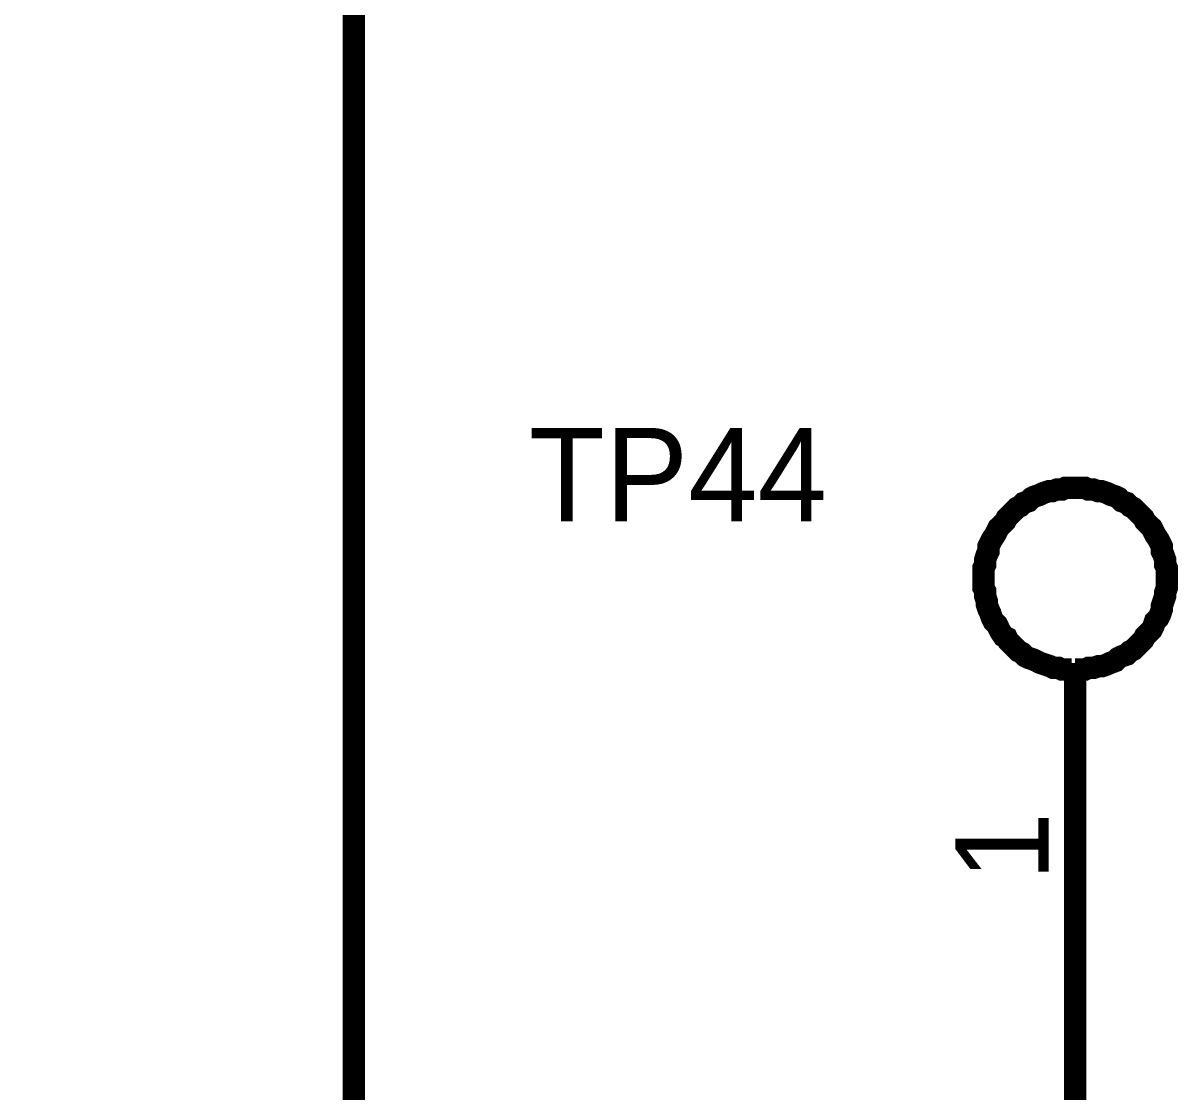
# Model space of a CAD drawing. Header units: millimetres. Extents: x 0 to 800, y 0 to 567.
# Drawn here: x 172.03 to 187.56, y 84.79 to 99.16 of the extents above; entities that cross this region are included whole.
import ezdxf

# ---------------------------------------------------------------- set-up
doc = ezdxf.new("R2010")
doc.units = ezdxf.units.MM
doc.layers.add('Sheet', color=255, linetype='Continuous')

msp = doc.modelspace()

# ---------------------------------------------------------------- linework, layer by layer
at = {"layer": 'Sheet', "const_width": 0.3}
for points in [[(167.905, 102.362), (176.483, 102.362), (176.483, 79.426)], [(186.182, 92.91), (186.115, 92.91), (186.048, 92.91), (186.003, 92.888), (185.936, 92.888), (185.869, 92.865), (185.824, 92.865), (185.757, 92.843), (185.712, 92.82), (185.645, 92.798), (185.6, 92.776), (185.555, 92.731), (185.488, 92.708), (185.443, 92.664), (185.398, 92.641), (185.354, 92.596), (185.309, 92.552), (185.264, 92.507), (185.242, 92.462), (185.197, 92.417), (185.152, 92.373), (185.13, 92.328), (185.107, 92.283), (185.062, 92.216), (185.04, 92.171), (185.018, 92.126), (185.018, 92.059), (184.995, 92.014), (184.973, 91.947), (184.973, 91.88), (184.95, 91.835), (184.95, 91.768), (184.95, 91.701)], [(187.414, 91.701), (187.414, 91.768), (187.414, 91.835), (187.392, 91.88), (187.392, 91.947), (187.369, 92.014), (187.347, 92.059), (187.347, 92.126), (187.325, 92.171), (187.302, 92.216), (187.257, 92.283), (187.235, 92.328), (187.213, 92.373), (187.168, 92.417), (187.123, 92.462), (187.101, 92.507), (187.056, 92.552), (187.011, 92.596), (186.966, 92.641), (186.921, 92.664), (186.877, 92.708), (186.809, 92.731), (186.765, 92.776), (186.72, 92.798), (186.653, 92.82), (186.608, 92.843), (186.541, 92.865), (186.496, 92.865), (186.429, 92.888), (186.361, 92.888), (186.317, 92.91), (186.249, 92.91), (186.182, 92.91)], [(184.95, 91.701), (184.95, 91.633), (184.95, 91.566), (184.973, 91.521), (184.973, 91.454), (184.995, 91.387), (184.995, 91.342), (185.018, 91.275), (185.04, 91.23), (185.062, 91.163), (185.085, 91.118), (185.13, 91.073), (185.152, 91.029), (185.174, 90.984), (185.219, 90.917), (185.264, 90.894), (185.286, 90.849), (185.331, 90.805), (185.376, 90.76), (185.421, 90.715), (185.466, 90.693), (185.51, 90.648), (185.555, 90.625), (185.622, 90.603), (185.667, 90.581), (185.712, 90.558), (185.779, 90.536), (185.846, 90.513), (185.891, 90.491), (185.958, 90.491), (186.003, 90.469), (186.07, 90.469), (186.137, 90.469)], [(186.182, 90.469), (186.249, 90.469), (186.317, 90.469), (186.361, 90.491), (186.429, 90.491), (186.496, 90.513), (186.541, 90.513), (186.608, 90.536), (186.653, 90.558), (186.72, 90.581), (186.765, 90.625), (186.809, 90.648), (186.877, 90.67), (186.921, 90.715), (186.966, 90.737), (187.011, 90.782), (187.056, 90.827), (187.101, 90.872), (187.123, 90.917), (187.168, 90.961), (187.213, 91.006), (187.235, 91.051), (187.257, 91.118), (187.302, 91.163), (187.325, 91.208), (187.347, 91.275), (187.347, 91.32), (187.369, 91.387), (187.392, 91.454), (187.392, 91.499), (187.414, 91.566), (187.414, 91.633), (187.414, 91.701)], [(186.182, 90.558), (186.182, 87.064)], [(186.182, 87.064), (186.182, 79.426)]]:
    msp.add_lwpolyline(points, dxfattribs=at)

# ---------------------------------------------------------------- texts
at = {"layer": 'Sheet'}
msp.add_text('TP44', height=1.2543, dxfattribs=at).set_placement((178.835, 92.462))
msp.add_text('1', height=1.254, rotation=90, dxfattribs=at).set_placement((185.824, 87.624))

doc.saveas('drawing.dxf')
